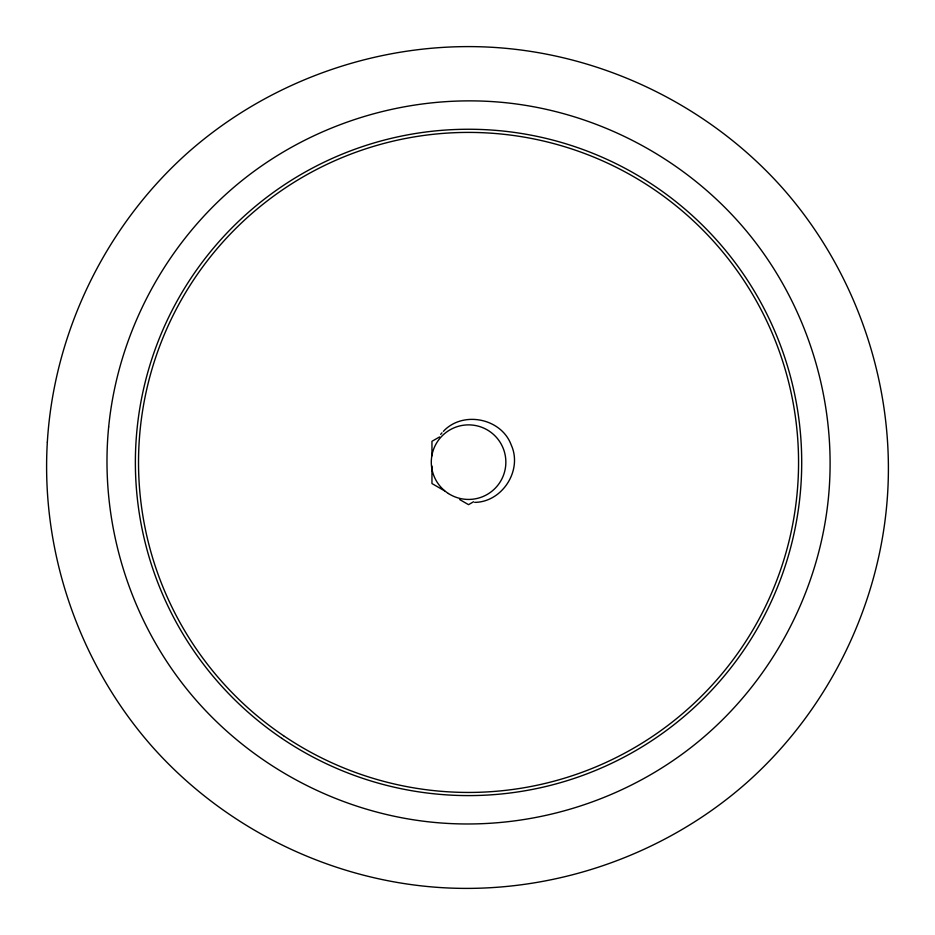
<?xml version="1.0" encoding="UTF-8"?>
<svg xmlns="http://www.w3.org/2000/svg" width="935" height="935" viewBox="0 0 935 935"><rect width="100%" height="100%" fill="white"/><g stroke="black" fill="none" stroke-linecap="round" stroke-linejoin="round"><path stroke-width="1.4" d="M440.642 434.378L441.975 432.835M443.389 431.351C462.767 410.407 501.417 418.167 511.211 444.966C522.758 470.153 502.422 502.13 474.723 502.375M439.532 436.937L431.958 441.308L431.958 455.871M473.589 501.756L468.54 504.666L459.704 499.57M444.569 490.828L431.958 483.547L431.958 466.062M47.334 442.138C40.708 552.316 79.311 664.084 152.347 746.784C225.662 829.24 331.972 880.992 442.138 887.666C552.316 894.292 664.084 855.689 746.784 782.653C829.24 709.338 881.004 603.028 887.666 492.862C894.292 382.684 855.689 270.916 782.653 188.215C709.338 105.76 603.028 53.996 492.862 47.334C382.684 40.708 270.916 79.311 188.215 152.347C105.76 225.662 54.008 331.972 47.334 442.138M108.659 426.979C99.391 521.379 128.855 618.491 189.01 691.83C249.201 765.134 338.704 812.982 433.092 822.297C527.492 831.577 624.603 802.113 697.942 741.958C771.258 681.767 819.095 592.264 828.422 497.864C837.69 403.464 808.226 306.353 748.07 233.014C687.879 159.71 598.377 111.873 503.988 102.546C409.588 93.278 312.477 122.73 239.126 182.886C165.822 243.088 117.985 332.579 108.659 426.979M283.562 735.728A330.02 330.02 0 0 0 797.719 485.966A330.02 330.02 0 0 0 324.34 165.577A330.02 330.02 0 0 0 283.562 735.728M281.797 738.334A333.164 333.164 0 0 0 800.863 486.188A333.164 333.164 0 0 0 322.961 162.748A333.164 333.164 0 0 0 281.797 738.334M448.403 493.516A37.283 37.283 0 0 0 505.812 463.947A37.283 37.283 0 0 0 451.5 429.013A37.283 37.283 0 0 0 448.403 493.516"/></g></svg>
